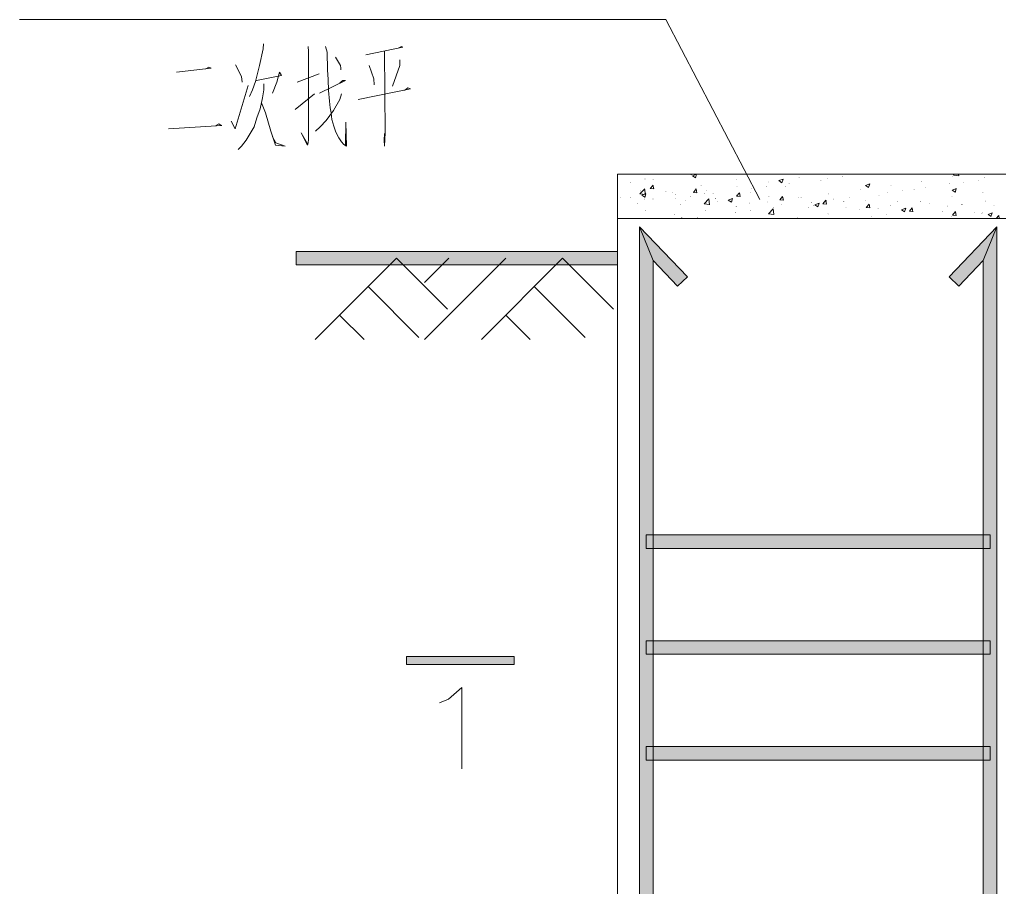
# Model space of a CAD drawing. Header units: millimetres. Extents: x 0 to 586, y 0 to 414.
# Drawn here: x 304.8 to 336.88, y 333.76 to 362.17 of the extents above; entities that cross this region are included whole.
import ezdxf

# ---------------------------------------------------------------- set-up
doc = ezdxf.new("R2010")
doc.units = ezdxf.units.MM

msp = doc.modelspace()

# ---------------------------------------------------------------- hatches: boundary and pattern name
h = msp.add_hatch(color=0)
h.dxf.hatch_style = 2
h.paths.add_polyline_path([(324.372111, 357.022753), (324.359058, 357.035806), (324.372111, 357.048858), (324.385164, 357.035806)])
h = msp.add_hatch(color=0)
h.dxf.hatch_style = 2
h.paths.add_polyline_path([(324.372111, 357.022753), (324.359058, 357.035806), (324.372111, 357.048858), (324.385164, 357.035806)])
h = msp.add_hatch(color=0)
h.dxf.hatch_style = 2
h.paths.add_polyline_path([(324.372111, 357.022753), (324.359058, 357.035806), (324.372111, 357.048858), (324.385164, 357.035806)])
h = msp.add_hatch(color=0)
h.dxf.hatch_style = 2
h.paths.add_polyline_path([(324.650806, 357.093308), (324.637753, 357.106361), (324.650806, 357.119414), (324.663858, 357.106361)])
h = msp.add_hatch(color=0)
h.dxf.hatch_style = 2
h.paths.add_polyline_path([(324.650806, 357.093308), (324.637753, 357.106361), (324.650806, 357.119414), (324.663858, 357.106361)])
h = msp.add_hatch(color=0)
h.dxf.hatch_style = 2
h.paths.add_polyline_path([(325.243472, 357.093308), (325.230419, 357.106361), (325.243472, 357.119414), (325.256525, 357.106361)])
h = msp.add_hatch(color=0)
h.dxf.hatch_style = 2
h.paths.add_polyline_path([(325.243472, 357.093308), (325.230419, 357.106361), (325.243472, 357.119414), (325.256525, 357.106361)])
h = msp.add_hatch(color=0)
h.dxf.hatch_style = 2
h.paths.add_polyline_path([(325.243472, 357.093308), (325.230419, 357.106361), (325.243472, 357.119414), (325.256525, 357.106361)])
h = msp.add_hatch(color=0)
h.dxf.hatch_style = 2
h.paths.add_polyline_path([(325.34225, 357.093308), (325.329197, 357.106361), (325.34225, 357.119414), (325.355303, 357.106361)])
h = msp.add_hatch(color=0)
h.dxf.hatch_style = 2
h.paths.add_polyline_path([(325.34225, 357.093308), (325.329197, 357.106361), (325.34225, 357.119414), (325.355303, 357.106361)])
h = msp.add_hatch(color=0)
h.dxf.hatch_style = 2
h.paths.add_polyline_path([(325.34225, 357.093308), (325.329197, 357.106361), (325.34225, 357.119414), (325.355303, 357.106361)])
h = msp.add_hatch(color=0)
h.dxf.hatch_style = 2
h.paths.add_polyline_path([(325.483361, 357.093308), (325.470308, 357.106361), (325.483361, 357.119414), (325.496414, 357.106361)])
h = msp.add_hatch(color=0)
h.dxf.hatch_style = 2
h.paths.add_polyline_path([(326.224194, 357.093308), (326.211142, 357.106361), (326.224194, 357.119414), (326.237247, 357.106361)])
h = msp.add_hatch(color=0)
h.dxf.hatch_style = 2
h.paths.add_polyline_path([(326.224194, 357.093308), (326.211142, 357.106361), (326.224194, 357.119414), (326.237247, 357.106361)])
h = msp.add_hatch(color=0)
h.dxf.hatch_style = 2
h.paths.add_polyline_path([(326.224194, 357.093308), (326.211142, 357.106361), (326.224194, 357.119414), (326.237247, 357.106361)])
h = msp.add_hatch(color=0)
h.dxf.hatch_style = 2
h.paths.add_polyline_path([(326.298278, 357.082725), (326.285225, 357.095778), (326.298278, 357.108831), (326.311331, 357.095778)])
h = msp.add_hatch(color=0)
h.dxf.hatch_style = 2
h.paths.add_polyline_path([(326.7075, 357.093308), (326.694447, 357.106361), (326.7075, 357.119414), (326.720553, 357.106361)])
h = msp.add_hatch(color=0)
h.dxf.hatch_style = 2
h.paths.add_polyline_path([(326.7075, 357.093308), (326.694447, 357.106361), (326.7075, 357.119414), (326.720553, 357.106361)])
h = msp.add_hatch(color=0)
h.dxf.hatch_style = 2
h.paths.add_polyline_path([(326.7075, 357.093308), (326.694447, 357.106361), (326.7075, 357.119414), (326.720553, 357.106361)])
h = msp.add_hatch(color=0)
h.dxf.hatch_style = 2
h.paths.add_polyline_path([(326.785111, 357.072142), (326.772058, 357.085194), (326.785111, 357.098247), (326.798164, 357.085194)])
h = msp.add_hatch(color=0)
h.dxf.hatch_style = 2
h.paths.add_polyline_path([(327.208444, 357.093308), (327.195392, 357.106361), (327.208444, 357.119414), (327.221497, 357.106361)])
h = msp.add_hatch(color=0)
h.dxf.hatch_style = 2
h.paths.add_polyline_path([(327.208444, 357.093308), (327.195392, 357.106361), (327.208444, 357.119414), (327.221497, 357.106361)])
h = msp.add_hatch(color=0)
h.dxf.hatch_style = 2
h.paths.add_polyline_path([(327.208444, 357.093308), (327.195392, 357.106361), (327.208444, 357.119414), (327.221497, 357.106361)])
h = msp.add_hatch(color=0)
h.dxf.hatch_style = 2
h.paths.add_polyline_path([(327.9775, 357.093308), (327.964447, 357.106361), (327.9775, 357.119414), (327.990553, 357.106361)])
h = msp.add_hatch(color=0)
h.dxf.hatch_style = 2
h.paths.add_polyline_path([(327.9775, 357.093308), (327.964447, 357.106361), (327.9775, 357.119414), (327.990553, 357.106361)])
h = msp.add_hatch(color=0)
h.dxf.hatch_style = 2
h.paths.add_polyline_path([(328.07275, 357.093308), (328.059697, 357.106361), (328.07275, 357.119414), (328.085803, 357.106361)])
h = msp.add_hatch(color=0)
h.dxf.hatch_style = 2
h.paths.add_polyline_path([(328.07275, 357.093308), (328.059697, 357.106361), (328.07275, 357.119414), (328.085803, 357.106361)])
h = msp.add_hatch(color=0)
h.dxf.hatch_style = 2
h.paths.add_polyline_path([(328.07275, 357.093308), (328.059697, 357.106361), (328.07275, 357.119414), (328.085803, 357.106361)])
h = msp.add_hatch(color=0)
h.dxf.hatch_style = 2
h.paths.add_polyline_path([(328.189167, 357.093308), (328.176114, 357.106361), (328.189167, 357.119414), (328.202219, 357.106361)])
h = msp.add_hatch(color=0)
h.dxf.hatch_style = 2
h.paths.add_polyline_path([(328.189167, 357.093308), (328.176114, 357.106361), (328.189167, 357.119414), (328.202219, 357.106361)])
h = msp.add_hatch(color=0)
h.dxf.hatch_style = 2
h.paths.add_polyline_path([(328.189167, 357.093308), (328.176114, 357.106361), (328.189167, 357.119414), (328.202219, 357.106361)])
h = msp.add_hatch(color=0)
h.dxf.hatch_style = 2
h.paths.add_polyline_path([(328.810056, 357.093308), (328.797003, 357.106361), (328.810056, 357.119414), (328.823108, 357.106361)])
h = msp.add_hatch(color=0)
h.dxf.hatch_style = 2
h.paths.add_polyline_path([(329.173417, 357.093308), (329.160364, 357.106361), (329.173417, 357.119414), (329.186469, 357.106361)])
h = msp.add_hatch(color=0)
h.dxf.hatch_style = 2
h.paths.add_polyline_path([(329.173417, 357.093308), (329.160364, 357.106361), (329.173417, 357.119414), (329.186469, 357.106361)])
h = msp.add_hatch(color=0)
h.dxf.hatch_style = 2
h.paths.add_polyline_path([(329.173417, 357.093308), (329.160364, 357.106361), (329.173417, 357.119414), (329.186469, 357.106361)])
h = msp.add_hatch(color=0)
h.dxf.hatch_style = 2
h.paths.add_polyline_path([(329.438, 357.093308), (329.424947, 357.106361), (329.438, 357.119414), (329.451053, 357.106361)])
h = msp.add_hatch(color=0)
h.dxf.hatch_style = 2
h.paths.add_polyline_path([(330.157667, 357.093308), (330.144614, 357.106361), (330.157667, 357.119414), (330.170719, 357.106361)])
h = msp.add_hatch(color=0)
h.dxf.hatch_style = 2
h.paths.add_polyline_path([(330.157667, 357.093308), (330.144614, 357.106361), (330.157667, 357.119414), (330.170719, 357.106361)])
h = msp.add_hatch(color=0)
h.dxf.hatch_style = 2
h.paths.add_polyline_path([(330.157667, 357.093308), (330.144614, 357.106361), (330.157667, 357.119414), (330.170719, 357.106361)])
h = msp.add_hatch(color=0)
h.dxf.hatch_style = 2
h.paths.add_polyline_path([(330.471639, 357.093308), (330.458586, 357.106361), (330.471639, 357.119414), (330.484692, 357.106361)])
h = msp.add_hatch(color=0)
h.dxf.hatch_style = 2
h.paths.add_polyline_path([(330.471639, 357.093308), (330.458586, 357.106361), (330.471639, 357.119414), (330.484692, 357.106361)])
h = msp.add_hatch(color=0)
h.dxf.hatch_style = 2
h.paths.add_polyline_path([(330.80325, 357.093308), (330.790197, 357.106361), (330.80325, 357.119414), (330.816303, 357.106361)])
h = msp.add_hatch(color=0)
h.dxf.hatch_style = 2
h.paths.add_polyline_path([(331.138389, 357.093308), (331.125336, 357.106361), (331.138389, 357.119414), (331.151442, 357.106361)])
h = msp.add_hatch(color=0)
h.dxf.hatch_style = 2
h.paths.add_polyline_path([(331.138389, 357.093308), (331.125336, 357.106361), (331.138389, 357.119414), (331.151442, 357.106361)])
h = msp.add_hatch(color=0)
h.dxf.hatch_style = 2
h.paths.add_polyline_path([(331.138389, 357.093308), (331.125336, 357.106361), (331.138389, 357.119414), (331.151442, 357.106361)])
h = msp.add_hatch(color=0)
h.dxf.hatch_style = 2
h.paths.add_polyline_path([(331.304194, 357.093308), (331.291142, 357.106361), (331.304194, 357.119414), (331.317247, 357.106361)])
h = msp.add_hatch(color=0)
h.dxf.hatch_style = 2
h.paths.add_polyline_path([(331.304194, 357.093308), (331.291142, 357.106361), (331.304194, 357.119414), (331.317247, 357.106361)])
h = msp.add_hatch(color=0)
h.dxf.hatch_style = 2
h.paths.add_polyline_path([(331.731056, 357.015697), (331.718003, 357.02875), (331.731056, 357.041803), (331.744108, 357.02875)])
h = msp.add_hatch(color=0)
h.dxf.hatch_style = 2
h.paths.add_polyline_path([(332.122639, 357.093308), (332.109586, 357.106361), (332.122639, 357.119414), (332.135692, 357.106361)])
h = msp.add_hatch(color=0)
h.dxf.hatch_style = 2
h.paths.add_polyline_path([(332.122639, 357.093308), (332.109586, 357.106361), (332.122639, 357.119414), (332.135692, 357.106361)])
h = msp.add_hatch(color=0)
h.dxf.hatch_style = 2
h.paths.add_polyline_path([(332.122639, 357.093308), (332.109586, 357.106361), (332.122639, 357.119414), (332.135692, 357.106361)])
h = msp.add_hatch(color=0)
h.dxf.hatch_style = 2
h.paths.add_polyline_path([(332.13675, 357.093308), (332.123697, 357.106361), (332.13675, 357.119414), (332.149803, 357.106361)])
h = msp.add_hatch(color=0)
h.dxf.hatch_style = 2
h.paths.add_polyline_path([(332.1685, 357.093308), (332.155447, 357.106361), (332.1685, 357.119414), (332.181553, 357.106361)])
h = msp.add_hatch(color=0)
h.dxf.hatch_style = 2
h.paths.add_polyline_path([(332.182611, 357.082725), (332.169558, 357.095778), (332.182611, 357.108831), (332.195664, 357.095778)])
h = msp.add_hatch(color=0)
h.dxf.hatch_style = 2
h.paths.add_polyline_path([(332.341361, 357.093308), (332.328308, 357.106361), (332.341361, 357.119414), (332.354414, 357.106361)])
h = msp.add_hatch(color=0)
h.dxf.hatch_style = 2
h.paths.add_polyline_path([(332.341361, 357.093308), (332.328308, 357.106361), (332.341361, 357.119414), (332.354414, 357.106361)])
h = msp.add_hatch(color=0)
h.dxf.hatch_style = 2
h.paths.add_polyline_path([(333.103361, 357.093308), (333.090308, 357.106361), (333.103361, 357.119414), (333.116414, 357.106361)])
h = msp.add_hatch(color=0)
h.dxf.hatch_style = 2
h.paths.add_polyline_path([(333.103361, 357.093308), (333.090308, 357.106361), (333.103361, 357.119414), (333.116414, 357.106361)])
h = msp.add_hatch(color=0)
h.dxf.hatch_style = 2
h.paths.add_polyline_path([(333.103361, 357.093308), (333.090308, 357.106361), (333.103361, 357.119414), (333.116414, 357.106361)])
h = msp.add_hatch(color=0)
h.dxf.hatch_style = 2
h.paths.add_polyline_path([(333.53375, 357.093308), (333.520697, 357.106361), (333.53375, 357.119414), (333.546803, 357.106361)])
h = msp.add_hatch(color=0)
h.dxf.hatch_style = 2
h.paths.add_polyline_path([(333.53375, 357.093308), (333.520697, 357.106361), (333.53375, 357.119414), (333.546803, 357.106361)])
h = msp.add_hatch(color=0)
h.dxf.hatch_style = 2
h.paths.add_polyline_path([(333.798333, 357.093308), (333.785281, 357.106361), (333.798333, 357.119414), (333.811386, 357.106361)])
h = msp.add_hatch(color=0)
h.dxf.hatch_style = 2
h.paths.add_polyline_path([(333.798333, 357.093308), (333.785281, 357.106361), (333.798333, 357.119414), (333.811386, 357.106361)])
h = msp.add_hatch(color=0)
h.dxf.hatch_style = 2
h.paths.add_polyline_path([(334.087611, 357.093308), (334.074558, 357.106361), (334.087611, 357.119414), (334.100664, 357.106361)])
h = msp.add_hatch(color=0)
h.dxf.hatch_style = 2
h.paths.add_polyline_path([(334.087611, 357.093308), (334.074558, 357.106361), (334.087611, 357.119414), (334.100664, 357.106361)])
h = msp.add_hatch(color=0)
h.dxf.hatch_style = 2
h.paths.add_polyline_path([(334.087611, 357.093308), (334.074558, 357.106361), (334.087611, 357.119414), (334.100664, 357.106361)])
h = msp.add_hatch(color=0)
h.dxf.hatch_style = 2
h.paths.add_polyline_path([(334.630889, 357.093308), (334.617836, 357.106361), (334.630889, 357.119414), (334.643942, 357.106361)])
h = msp.add_hatch(color=0)
h.dxf.hatch_style = 2
h.paths.add_polyline_path([(334.899, 357.093308), (334.885947, 357.106361), (334.899, 357.119414), (334.912053, 357.106361)])
h = msp.add_hatch(color=0)
h.dxf.hatch_style = 2
h.paths.add_polyline_path([(334.899, 357.093308), (334.885947, 357.106361), (334.899, 357.119414), (334.912053, 357.106361)])
h = msp.add_hatch(color=0)
h.dxf.hatch_style = 2
h.paths.add_polyline_path([(335.071861, 357.093308), (335.058808, 357.106361), (335.071861, 357.119414), (335.084914, 357.106361)])
h = msp.add_hatch(color=0)
h.dxf.hatch_style = 2
h.paths.add_polyline_path([(335.071861, 357.093308), (335.058808, 357.106361), (335.071861, 357.119414), (335.084914, 357.106361)])
h = msp.add_hatch(color=0)
h.dxf.hatch_style = 2
h.paths.add_polyline_path([(335.071861, 357.093308), (335.058808, 357.106361), (335.071861, 357.119414), (335.084914, 357.106361)])
h = msp.add_hatch(color=0)
h.dxf.hatch_style = 2
h.paths.add_polyline_path([(335.347028, 357.008642), (335.333975, 357.021694), (335.347028, 357.034747), (335.360081, 357.021694)])
h = msp.add_hatch(color=0)
h.dxf.hatch_style = 2
h.paths.add_polyline_path([(336.052583, 357.093308), (336.039531, 357.106361), (336.052583, 357.119414), (336.065636, 357.106361)])
h = msp.add_hatch(color=0)
h.dxf.hatch_style = 2
h.paths.add_polyline_path([(336.052583, 357.093308), (336.039531, 357.106361), (336.052583, 357.119414), (336.065636, 357.106361)])
h = msp.add_hatch(color=0)
h.dxf.hatch_style = 2
h.paths.add_polyline_path([(336.052583, 357.093308), (336.039531, 357.106361), (336.052583, 357.119414), (336.065636, 357.106361)])
h = msp.add_hatch(color=0)
h.dxf.hatch_style = 2
h.paths.add_polyline_path([(336.26425, 357.093308), (336.251197, 357.106361), (336.26425, 357.119414), (336.277303, 357.106361)])
h = msp.add_hatch(color=0)
h.dxf.hatch_style = 2
h.paths.add_polyline_path([(336.26425, 357.093308), (336.251197, 357.106361), (336.26425, 357.119414), (336.277303, 357.106361)])
h = msp.add_hatch(color=0)
h.dxf.hatch_style = 2
h.paths.add_polyline_path([(324.372111, 356.878114), (324.359058, 356.891167), (324.372111, 356.904219), (324.385164, 356.891167)])
h = msp.add_hatch(color=0)
h.dxf.hatch_style = 2
h.paths.add_polyline_path([(324.372111, 356.754642), (324.359058, 356.767694), (324.372111, 356.780747), (324.385164, 356.767694)])
h = msp.add_hatch(color=0)
h.dxf.hatch_style = 2
h.paths.add_polyline_path([(324.372111, 356.754642), (324.359058, 356.767694), (324.372111, 356.780747), (324.385164, 356.767694)])
h = msp.add_hatch(color=0)
h.dxf.hatch_style = 2
h.paths.add_polyline_path([(324.372111, 356.754642), (324.359058, 356.767694), (324.372111, 356.780747), (324.385164, 356.767694)])
h = msp.add_hatch(color=0)
h.dxf.hatch_style = 2
h.paths.add_polyline_path([(324.372111, 356.733475), (324.359058, 356.746528), (324.372111, 356.759581), (324.385164, 356.746528)])
h = msp.add_hatch(color=0)
h.dxf.hatch_style = 2
h.paths.add_polyline_path([(324.372111, 356.733475), (324.359058, 356.746528), (324.372111, 356.759581), (324.385164, 356.746528)])
h = msp.add_hatch(color=0)
h.dxf.hatch_style = 2
h.paths.add_polyline_path([(324.372111, 356.733475), (324.359058, 356.746528), (324.372111, 356.759581), (324.385164, 356.746528)])
h = msp.add_hatch(color=0)
h.dxf.hatch_style = 2
h.paths.add_polyline_path([(324.791917, 356.811086), (324.778864, 356.824139), (324.791917, 356.837192), (324.804969, 356.824139)])
h = msp.add_hatch(color=0)
h.dxf.hatch_style = 2
h.paths.add_polyline_path([(325.275222, 356.934558), (325.262169, 356.947611), (325.275222, 356.960664), (325.288275, 356.947611)])
h = msp.add_hatch(color=0)
h.dxf.hatch_style = 2
h.paths.add_polyline_path([(325.539806, 356.909864), (325.526753, 356.922917), (325.539806, 356.935969), (325.552858, 356.922917)])
h = msp.add_hatch(color=0)
h.dxf.hatch_style = 2
h.paths.add_polyline_path([(327.109667, 356.726419), (327.096614, 356.739472), (327.109667, 356.752525), (327.122719, 356.739472)])
h = msp.add_hatch(color=0)
h.dxf.hatch_style = 2
h.paths.add_polyline_path([(328.259722, 356.923975), (328.246669, 356.937028), (328.259722, 356.950081), (328.272775, 356.937028)])
h = msp.add_hatch(color=0)
h.dxf.hatch_style = 2
h.paths.add_polyline_path([(328.284417, 356.691142), (328.271364, 356.704194), (328.284417, 356.717247), (328.297469, 356.704194)])
h = msp.add_hatch(color=0)
h.dxf.hatch_style = 2
h.paths.add_polyline_path([(329.243972, 356.687614), (329.230919, 356.700667), (329.243972, 356.713719), (329.257025, 356.700667)])
h = msp.add_hatch(color=0)
h.dxf.hatch_style = 2
h.paths.add_polyline_path([(329.307472, 356.839308), (329.294419, 356.852361), (329.307472, 356.865414), (329.320525, 356.852361)])
h = msp.add_hatch(color=0)
h.dxf.hatch_style = 2
h.paths.add_polyline_path([(329.8825, 356.687614), (329.869447, 356.700667), (329.8825, 356.713719), (329.895553, 356.700667)])
h = msp.add_hatch(color=0)
h.dxf.hatch_style = 2
h.paths.add_polyline_path([(329.991861, 356.786392), (329.978808, 356.799444), (329.991861, 356.812497), (330.004914, 356.799444)])
h = msp.add_hatch(color=0)
h.dxf.hatch_style = 2
h.paths.add_polyline_path([(330.319944, 356.976892), (330.306892, 356.989944), (330.319944, 357.002997), (330.332997, 356.989944)])
h = msp.add_hatch(color=0)
h.dxf.hatch_style = 2
h.paths.add_polyline_path([(331.032556, 356.885169), (331.019503, 356.898222), (331.032556, 356.911275), (331.045608, 356.898222)])
h = msp.add_hatch(color=0)
h.dxf.hatch_style = 2
h.paths.add_polyline_path([(331.237167, 356.948669), (331.224114, 356.961722), (331.237167, 356.974775), (331.250219, 356.961722)])
h = msp.add_hatch(color=0)
h.dxf.hatch_style = 2
h.paths.add_polyline_path([(333.329139, 356.733475), (333.316086, 356.746528), (333.329139, 356.759581), (333.342192, 356.746528)])
h = msp.add_hatch(color=0)
h.dxf.hatch_style = 2
h.paths.add_polyline_path([(334.323972, 356.860475), (334.310919, 356.873528), (334.323972, 356.886581), (334.337025, 356.873528)])
h = msp.add_hatch(color=0)
h.dxf.hatch_style = 2
h.paths.add_polyline_path([(335.234139, 356.789919), (335.221086, 356.802972), (335.234139, 356.816025), (335.247192, 356.802972)])
h = msp.add_hatch(color=0)
h.dxf.hatch_style = 2
h.paths.add_polyline_path([(335.689222, 356.825197), (335.676169, 356.83825), (335.689222, 356.851303), (335.702275, 356.83825)])
h = msp.add_hatch(color=0)
h.dxf.hatch_style = 2
h.paths.add_polyline_path([(336.183111, 356.892225), (336.170058, 356.905278), (336.183111, 356.918331), (336.196164, 356.905278)])
h = msp.add_hatch(color=0)
h.dxf.hatch_style = 2
h.paths.add_polyline_path([(336.384194, 356.987475), (336.371142, 357.000528), (336.384194, 357.013581), (336.397247, 357.000528)])
h = msp.add_hatch(color=0)
h.dxf.hatch_style = 2
h.paths.add_polyline_path([(324.372111, 356.398336), (324.359058, 356.411389), (324.372111, 356.424442), (324.385164, 356.411389)])
h = msp.add_hatch(color=0)
h.dxf.hatch_style = 2
h.paths.add_polyline_path([(325.123528, 356.546503), (325.110475, 356.559556), (325.123528, 356.572608), (325.136581, 356.559556)])
h = msp.add_hatch(color=0)
h.dxf.hatch_style = 2
h.paths.add_polyline_path([(325.959611, 356.528864), (325.946558, 356.541917), (325.959611, 356.554969), (325.972664, 356.541917)])
h = msp.add_hatch(color=0)
h.dxf.hatch_style = 2
h.paths.add_polyline_path([(326.174806, 356.500642), (326.161753, 356.513694), (326.174806, 356.526747), (326.187858, 356.513694)])
h = msp.add_hatch(color=0)
h.dxf.hatch_style = 2
h.paths.add_polyline_path([(326.273583, 356.426558), (326.260531, 356.439611), (326.273583, 356.452664), (326.286636, 356.439611)])
h = msp.add_hatch(color=0)
h.dxf.hatch_style = 2
h.paths.add_polyline_path([(326.760417, 356.359531), (326.747364, 356.372583), (326.760417, 356.385636), (326.773469, 356.372583)])
h = msp.add_hatch(color=0)
h.dxf.hatch_style = 2
h.paths.add_polyline_path([(327.226083, 356.454781), (327.213031, 356.467833), (327.226083, 356.480886), (327.239136, 356.467833)])
h = msp.add_hatch(color=0)
h.dxf.hatch_style = 2
h.paths.add_polyline_path([(327.286056, 356.564142), (327.273003, 356.577194), (327.286056, 356.590247), (327.299108, 356.577194)])
h = msp.add_hatch(color=0)
h.dxf.hatch_style = 2
h.paths.add_polyline_path([(327.504778, 356.458308), (327.491725, 356.471361), (327.504778, 356.484414), (327.517831, 356.471361)])
h = msp.add_hatch(color=0)
h.dxf.hatch_style = 2
h.paths.add_polyline_path([(328.280889, 356.412447), (328.267836, 356.4255), (328.280889, 356.438553), (328.293942, 356.4255)])
h = msp.add_hatch(color=0)
h.dxf.hatch_style = 2
h.paths.add_polyline_path([(328.732444, 356.493586), (328.719392, 356.506639), (328.732444, 356.519692), (328.745497, 356.506639)])
h = msp.add_hatch(color=0)
h.dxf.hatch_style = 2
h.paths.add_polyline_path([(328.750083, 356.620586), (328.737031, 356.633639), (328.750083, 356.646692), (328.763136, 356.633639)])
h = msp.add_hatch(color=0)
h.dxf.hatch_style = 2
h.paths.add_polyline_path([(329.332167, 356.366586), (329.319114, 356.379639), (329.332167, 356.392692), (329.345219, 356.379639)])
h = msp.add_hatch(color=0)
h.dxf.hatch_style = 2
h.paths.add_polyline_path([(331.290083, 356.447725), (331.277031, 356.460778), (331.290083, 356.473831), (331.303136, 356.460778)])
h = msp.add_hatch(color=0)
h.dxf.hatch_style = 2
h.paths.add_polyline_path([(332.316667, 356.595892), (332.303614, 356.608944), (332.316667, 356.621997), (332.329719, 356.608944)])
h = msp.add_hatch(color=0)
h.dxf.hatch_style = 2
h.paths.add_polyline_path([(332.934028, 356.394808), (332.920975, 356.407861), (332.934028, 356.420914), (332.947081, 356.407861)])
h = msp.add_hatch(color=0)
h.dxf.hatch_style = 2
h.paths.add_polyline_path([(333.202139, 356.500642), (333.189086, 356.513694), (333.202139, 356.526747), (333.215192, 356.513694)])
h = msp.add_hatch(color=0)
h.dxf.hatch_style = 2
h.paths.add_polyline_path([(333.696028, 356.564142), (333.682975, 356.577194), (333.696028, 356.590247), (333.709081, 356.577194)])
h = msp.add_hatch(color=0)
h.dxf.hatch_style = 2
h.paths.add_polyline_path([(334.084083, 356.592364), (334.071031, 356.605417), (334.084083, 356.618469), (334.097136, 356.605417)])
h = msp.add_hatch(color=0)
h.dxf.hatch_style = 2
h.paths.add_polyline_path([(334.443917, 356.662919), (334.430864, 356.675972), (334.443917, 356.689025), (334.456969, 356.675972)])
h = msp.add_hatch(color=0)
h.dxf.hatch_style = 2
h.paths.add_polyline_path([(335.325861, 356.352475), (335.312808, 356.365528), (335.325861, 356.378581), (335.338914, 356.365528)])
h = msp.add_hatch(color=0)
h.dxf.hatch_style = 2
h.paths.add_polyline_path([(336.338333, 356.490058), (336.325281, 356.503111), (336.338333, 356.516164), (336.351386, 356.503111)])
h = msp.add_hatch(color=0)
h.dxf.hatch_style = 2
h.paths.add_polyline_path([(324.372111, 356.239586), (324.359058, 356.252639), (324.372111, 356.265692), (324.385164, 356.252639)])
h = msp.add_hatch(color=0)
h.dxf.hatch_style = 2
h.paths.add_polyline_path([(324.372111, 356.045558), (324.359058, 356.058611), (324.372111, 356.071664), (324.385164, 356.058611)])
h = msp.add_hatch(color=0)
h.dxf.hatch_style = 2
h.paths.add_polyline_path([(324.485, 356.324253), (324.471947, 356.337306), (324.485, 356.350358), (324.498053, 356.337306)])
h = msp.add_hatch(color=0)
h.dxf.hatch_style = 2
h.paths.add_polyline_path([(324.809556, 356.331308), (324.796503, 356.344361), (324.809556, 356.357414), (324.822608, 356.344361)])
h = msp.add_hatch(color=0)
h.dxf.hatch_style = 2
h.paths.add_polyline_path([(325.021222, 356.130225), (325.008169, 356.143278), (325.021222, 356.156331), (325.034275, 356.143278)])
h = msp.add_hatch(color=0)
h.dxf.hatch_style = 2
h.paths.add_polyline_path([(325.250528, 356.278392), (325.237475, 356.291444), (325.250528, 356.304497), (325.263581, 356.291444)])
h = msp.add_hatch(color=0)
h.dxf.hatch_style = 2
h.paths.add_polyline_path([(325.536278, 356.281919), (325.523225, 356.294972), (325.536278, 356.308025), (325.549331, 356.294972)])
h = msp.add_hatch(color=0)
h.dxf.hatch_style = 2
h.paths.add_polyline_path([(326.266528, 356.296031), (326.253475, 356.309083), (326.266528, 356.322136), (326.279581, 356.309083)])
h = msp.add_hatch(color=0)
h.dxf.hatch_style = 2
h.paths.add_polyline_path([(326.432333, 356.098475), (326.419281, 356.111528), (326.432333, 356.124581), (326.445386, 356.111528)])
h = msp.add_hatch(color=0)
h.dxf.hatch_style = 2
h.paths.add_polyline_path([(326.591083, 356.236058), (326.578031, 356.249111), (326.591083, 356.262164), (326.604136, 356.249111)])
h = msp.add_hatch(color=0)
h.dxf.hatch_style = 2
h.paths.add_polyline_path([(327.582389, 356.296031), (327.569336, 356.309083), (327.582389, 356.322136), (327.595442, 356.309083)])
h = msp.add_hatch(color=0)
h.dxf.hatch_style = 2
h.paths.add_polyline_path([(327.642361, 356.190197), (327.629308, 356.20325), (327.642361, 356.216303), (327.655414, 356.20325)])
h = msp.add_hatch(color=0)
h.dxf.hatch_style = 2
h.paths.add_polyline_path([(328.259722, 356.034975), (328.246669, 356.048028), (328.259722, 356.061081), (328.272775, 356.048028)])
h = msp.add_hatch(color=0)
h.dxf.hatch_style = 2
h.paths.add_polyline_path([(328.697167, 356.147864), (328.684114, 356.160917), (328.697167, 356.173969), (328.710219, 356.160917)])
h = msp.add_hatch(color=0)
h.dxf.hatch_style = 2
h.paths.add_polyline_path([(329.282778, 356.183142), (329.269725, 356.196194), (329.282778, 356.209247), (329.295831, 356.196194)])
h = msp.add_hatch(color=0)
h.dxf.hatch_style = 2
h.paths.add_polyline_path([(329.748444, 356.102003), (329.735392, 356.115056), (329.748444, 356.128108), (329.761497, 356.115056)])
h = msp.add_hatch(color=0)
h.dxf.hatch_style = 2
h.paths.add_polyline_path([(330.29525, 356.320725), (330.282197, 356.333778), (330.29525, 356.346831), (330.308303, 356.333778)])
h = msp.add_hatch(color=0)
h.dxf.hatch_style = 2
h.paths.add_polyline_path([(330.383444, 356.324253), (330.370392, 356.337306), (330.383444, 356.350358), (330.396497, 356.337306)])
h = msp.add_hatch(color=0)
h.dxf.hatch_style = 2
h.paths.add_polyline_path([(330.718583, 356.172558), (330.705531, 356.185611), (330.718583, 356.198664), (330.731636, 356.185611)])
h = msp.add_hatch(color=0)
h.dxf.hatch_style = 2
h.paths.add_polyline_path([(330.799722, 356.059669), (330.786669, 356.072722), (330.799722, 356.085775), (330.812775, 356.072722)])
h = msp.add_hatch(color=0)
h.dxf.hatch_style = 2
h.paths.add_polyline_path([(331.212472, 356.236058), (331.199419, 356.249111), (331.212472, 356.262164), (331.225525, 356.249111)])
h = msp.add_hatch(color=0)
h.dxf.hatch_style = 2
h.paths.add_polyline_path([(331.43825, 356.278392), (331.425197, 356.291444), (331.43825, 356.304497), (331.451303, 356.291444)])
h = msp.add_hatch(color=0)
h.dxf.hatch_style = 2
h.paths.add_polyline_path([(331.783972, 356.197253), (331.770919, 356.210306), (331.783972, 356.223358), (331.797025, 356.210306)])
h = msp.add_hatch(color=0)
h.dxf.hatch_style = 2
h.paths.add_polyline_path([(331.956833, 356.334836), (331.943781, 356.347889), (331.956833, 356.360942), (331.969886, 356.347889)])
h = msp.add_hatch(color=0)
h.dxf.hatch_style = 2
h.paths.add_polyline_path([(332.489528, 356.232531), (332.476475, 356.245583), (332.489528, 356.258636), (332.502581, 356.245583)])
h = msp.add_hatch(color=0)
h.dxf.hatch_style = 2
h.paths.add_polyline_path([(333.304444, 356.077308), (333.291392, 356.090361), (333.304444, 356.103414), (333.317497, 356.090361)])
h = msp.add_hatch(color=0)
h.dxf.hatch_style = 2
h.paths.add_polyline_path([(333.544333, 356.190197), (333.531281, 356.20325), (333.544333, 356.216303), (333.557386, 356.20325)])
h = msp.add_hatch(color=0)
h.dxf.hatch_style = 2
h.paths.add_polyline_path([(334.299278, 356.204308), (334.286225, 356.217361), (334.299278, 356.230414), (334.312331, 356.217361)])
h = msp.add_hatch(color=0)
h.dxf.hatch_style = 2
h.paths.add_polyline_path([(334.595611, 356.144336), (334.582558, 356.157389), (334.595611, 356.170442), (334.608664, 356.157389)])
h = msp.add_hatch(color=0)
h.dxf.hatch_style = 2
h.paths.add_polyline_path([(335.170639, 356.049086), (335.157586, 356.062139), (335.170639, 356.075192), (335.183692, 356.062139)])
h = msp.add_hatch(color=0)
h.dxf.hatch_style = 2
h.paths.add_polyline_path([(335.646889, 356.102003), (335.633836, 356.115056), (335.646889, 356.128108), (335.659942, 356.115056)])
h = msp.add_hatch(color=0)
h.dxf.hatch_style = 2
h.paths.add_polyline_path([(335.664528, 356.112586), (335.651475, 356.125639), (335.664528, 356.138692), (335.677581, 356.125639)])
h = msp.add_hatch(color=0)
h.dxf.hatch_style = 2
h.paths.add_polyline_path([(336.412417, 356.211364), (336.399364, 356.224417), (336.412417, 356.237469), (336.425469, 356.224417)])
h = msp.add_hatch(color=0)
h.dxf.hatch_style = 2
h.paths.add_polyline_path([(336.701694, 356.056142), (336.688642, 356.069194), (336.701694, 356.082247), (336.714747, 356.069194)])
h = msp.add_hatch(color=0)
h.dxf.hatch_style = 2
h.paths.add_polyline_path([(324.372111, 355.770392), (324.359058, 355.783444), (324.372111, 355.796497), (324.385164, 355.783444)])
h = msp.add_hatch(color=0)
h.dxf.hatch_style = 2
h.paths.add_polyline_path([(324.372111, 355.770392), (324.359058, 355.783444), (324.372111, 355.796497), (324.385164, 355.783444)])
h = msp.add_hatch(color=0)
h.dxf.hatch_style = 2
h.paths.add_polyline_path([(325.282278, 355.900919), (325.269225, 355.913972), (325.282278, 355.927025), (325.295331, 355.913972)])
h = msp.add_hatch(color=0)
h.dxf.hatch_style = 2
h.paths.add_polyline_path([(326.248889, 355.770392), (326.235836, 355.783444), (326.248889, 355.796497), (326.261942, 355.783444)])
h = msp.add_hatch(color=0)
h.dxf.hatch_style = 2
h.paths.add_polyline_path([(327.261361, 355.907975), (327.248308, 355.921028), (327.261361, 355.934081), (327.274414, 355.921028)])
h = msp.add_hatch(color=0)
h.dxf.hatch_style = 2
h.paths.add_polyline_path([(328.2315, 355.844475), (328.218447, 355.857528), (328.2315, 355.870581), (328.244553, 355.857528)])
h = msp.add_hatch(color=0)
h.dxf.hatch_style = 2
h.paths.add_polyline_path([(328.725389, 355.907975), (328.712336, 355.921028), (328.725389, 355.934081), (328.738442, 355.921028)])
h = msp.add_hatch(color=0)
h.dxf.hatch_style = 2
h.paths.add_polyline_path([(329.473278, 356.006753), (329.460225, 356.019806), (329.473278, 356.032858), (329.486331, 356.019806)])
h = msp.add_hatch(color=0)
h.dxf.hatch_style = 2
h.paths.add_polyline_path([(329.483861, 355.802142), (329.470808, 355.815194), (329.483861, 355.828247), (329.496914, 355.815194)])
h = msp.add_hatch(color=0)
h.dxf.hatch_style = 2
h.paths.add_polyline_path([(330.633917, 355.999697), (330.620864, 356.01275), (330.633917, 356.025803), (330.646969, 356.01275)])
h = msp.add_hatch(color=0)
h.dxf.hatch_style = 2
h.paths.add_polyline_path([(331.268917, 355.791558), (331.255864, 355.804611), (331.268917, 355.817664), (331.281969, 355.804611)])
h = msp.add_hatch(color=0)
h.dxf.hatch_style = 2
h.paths.add_polyline_path([(331.854528, 356.013808), (331.841475, 356.026861), (331.854528, 356.039914), (331.867581, 356.026861)])
h = msp.add_hatch(color=0)
h.dxf.hatch_style = 2
h.paths.add_polyline_path([(332.291972, 355.939725), (332.278919, 355.952778), (332.291972, 355.965831), (332.305025, 355.952778)])
h = msp.add_hatch(color=0)
h.dxf.hatch_style = 2
h.paths.add_polyline_path([(332.683556, 355.721003), (332.670503, 355.734056), (332.683556, 355.747108), (332.696608, 355.734056)])
h = msp.add_hatch(color=0)
h.dxf.hatch_style = 2
h.paths.add_polyline_path([(332.905806, 355.967947), (332.892753, 355.981), (332.905806, 355.994053), (332.918858, 355.981)])
h = msp.add_hatch(color=0)
h.dxf.hatch_style = 2
h.paths.add_polyline_path([(333.177444, 355.784503), (333.164392, 355.797556), (333.177444, 355.810608), (333.190497, 355.797556)])
h = msp.add_hatch(color=0)
h.dxf.hatch_style = 2
h.paths.add_polyline_path([(333.925333, 355.883281), (333.912281, 355.896333), (333.925333, 355.909386), (333.938386, 355.896333)])
h = msp.add_hatch(color=0)
h.dxf.hatch_style = 2
h.paths.add_polyline_path([(333.957083, 355.925614), (333.944031, 355.938667), (333.957083, 355.951719), (333.970136, 355.938667)])
h = msp.add_hatch(color=0)
h.dxf.hatch_style = 2
h.paths.add_polyline_path([(335.011889, 355.879753), (334.998836, 355.892806), (335.011889, 355.905858), (335.024942, 355.892806)])
h = msp.add_hatch(color=0)
h.dxf.hatch_style = 2
h.paths.add_polyline_path([(336.063167, 355.833892), (336.050114, 355.846944), (336.063167, 355.859997), (336.076219, 355.846944)])
h = msp.add_hatch(color=0)
h.dxf.hatch_style = 2
h.paths.add_polyline_path([(336.303056, 355.809197), (336.290003, 355.82225), (336.303056, 355.835303), (336.316108, 355.82225)])
h = msp.add_hatch(color=0)
h.dxf.hatch_style = 2
h.paths.add_polyline_path([(336.313639, 355.833892), (336.300586, 355.846944), (336.313639, 355.859997), (336.326692, 355.846944)])
h = msp.add_hatch(color=0)
h.dxf.hatch_style = 2
h.paths.add_polyline_path([(324.425028, 355.643392), (324.411975, 355.656444), (324.425028, 355.669497), (324.438081, 355.656444)])
h = msp.add_hatch(color=0)
h.dxf.hatch_style = 2
h.paths.add_polyline_path([(324.573194, 355.643392), (324.560142, 355.656444), (324.573194, 355.669497), (324.586247, 355.656444)])
h = msp.add_hatch(color=0)
h.dxf.hatch_style = 2
h.paths.add_polyline_path([(325.254056, 355.643392), (325.241003, 355.656444), (325.254056, 355.669497), (325.267108, 355.656444)])
h = msp.add_hatch(color=0)
h.dxf.hatch_style = 2
h.paths.add_polyline_path([(325.254056, 355.643392), (325.241003, 355.656444), (325.254056, 355.669497), (325.267108, 355.656444)])
h = msp.add_hatch(color=0)
h.dxf.hatch_style = 2
h.paths.add_polyline_path([(325.553917, 355.643392), (325.540864, 355.656444), (325.553917, 355.669497), (325.566969, 355.656444)])
h = msp.add_hatch(color=0)
h.dxf.hatch_style = 2
h.paths.add_polyline_path([(325.560972, 355.643392), (325.547919, 355.656444), (325.560972, 355.669497), (325.574025, 355.656444)])
h = msp.add_hatch(color=0)
h.dxf.hatch_style = 2
h.paths.add_polyline_path([(326.086611, 355.643392), (326.073558, 355.656444), (326.086611, 355.669497), (326.099664, 355.656444)])
h = msp.add_hatch(color=0)
h.dxf.hatch_style = 2
h.paths.add_polyline_path([(326.086611, 355.643392), (326.073558, 355.656444), (326.086611, 355.669497), (326.099664, 355.656444)])
h = msp.add_hatch(color=0)
h.dxf.hatch_style = 2
h.paths.add_polyline_path([(326.538167, 355.643392), (326.525114, 355.656444), (326.538167, 355.669497), (326.551219, 355.656444)])
h = msp.add_hatch(color=0)
h.dxf.hatch_style = 2
h.paths.add_polyline_path([(326.703972, 355.643392), (326.690919, 355.656444), (326.703972, 355.669497), (326.717025, 355.656444)])
h = msp.add_hatch(color=0)
h.dxf.hatch_style = 2
h.paths.add_polyline_path([(326.919167, 355.643392), (326.906114, 355.656444), (326.919167, 355.669497), (326.932219, 355.656444)])
h = msp.add_hatch(color=0)
h.dxf.hatch_style = 2
h.paths.add_polyline_path([(326.919167, 355.643392), (326.906114, 355.656444), (326.919167, 355.669497), (326.932219, 355.656444)])
h = msp.add_hatch(color=0)
h.dxf.hatch_style = 2
h.paths.add_polyline_path([(326.919167, 355.643392), (326.906114, 355.656444), (326.919167, 355.669497), (326.932219, 355.656444)])
h = msp.add_hatch(color=0)
h.dxf.hatch_style = 2
h.paths.add_polyline_path([(326.926222, 355.643392), (326.913169, 355.656444), (326.926222, 355.669497), (326.939275, 355.656444)])
h = msp.add_hatch(color=0)
h.dxf.hatch_style = 2
h.paths.add_polyline_path([(326.986194, 355.682197), (326.973142, 355.69525), (326.986194, 355.708303), (326.999247, 355.69525)])
h = msp.add_hatch(color=0)
h.dxf.hatch_style = 2
h.paths.add_polyline_path([(327.518889, 355.643392), (327.505836, 355.656444), (327.518889, 355.669497), (327.531942, 355.656444)])
h = msp.add_hatch(color=0)
h.dxf.hatch_style = 2
h.paths.add_polyline_path([(327.748194, 355.643392), (327.735142, 355.656444), (327.748194, 355.669497), (327.761247, 355.656444)])
h = msp.add_hatch(color=0)
h.dxf.hatch_style = 2
h.paths.add_polyline_path([(328.291472, 355.643392), (328.278419, 355.656444), (328.291472, 355.669497), (328.304525, 355.656444)])
h = msp.add_hatch(color=0)
h.dxf.hatch_style = 2
h.paths.add_polyline_path([(328.503139, 355.643392), (328.490086, 355.656444), (328.503139, 355.669497), (328.516192, 355.656444)])
h = msp.add_hatch(color=0)
h.dxf.hatch_style = 2
h.paths.add_polyline_path([(328.58075, 355.643392), (328.567697, 355.656444), (328.58075, 355.669497), (328.593803, 355.656444)])
h = msp.add_hatch(color=0)
h.dxf.hatch_style = 2
h.paths.add_polyline_path([(328.58075, 355.643392), (328.567697, 355.656444), (328.58075, 355.669497), (328.593803, 355.656444)])
h = msp.add_hatch(color=0)
h.dxf.hatch_style = 2
h.paths.add_polyline_path([(329.413306, 355.643392), (329.400253, 355.656444), (329.413306, 355.669497), (329.426358, 355.656444)])
h = msp.add_hatch(color=0)
h.dxf.hatch_style = 2
h.paths.add_polyline_path([(329.413306, 355.643392), (329.400253, 355.656444), (329.413306, 355.669497), (329.426358, 355.656444)])
h = msp.add_hatch(color=0)
h.dxf.hatch_style = 2
h.paths.add_polyline_path([(329.413306, 355.643392), (329.400253, 355.656444), (329.413306, 355.669497), (329.426358, 355.656444)])
h = msp.add_hatch(color=0)
h.dxf.hatch_style = 2
h.paths.add_polyline_path([(329.487389, 355.643392), (329.474336, 355.656444), (329.487389, 355.669497), (329.500442, 355.656444)])
h = msp.add_hatch(color=0)
h.dxf.hatch_style = 2
h.paths.add_polyline_path([(330.242333, 355.643392), (330.229281, 355.656444), (330.242333, 355.669497), (330.255386, 355.656444)])
h = msp.add_hatch(color=0)
h.dxf.hatch_style = 2
h.paths.add_polyline_path([(330.242333, 355.643392), (330.229281, 355.656444), (330.242333, 355.669497), (330.255386, 355.656444)])
h = msp.add_hatch(color=0)
h.dxf.hatch_style = 2
h.paths.add_polyline_path([(330.242333, 355.643392), (330.229281, 355.656444), (330.242333, 355.669497), (330.255386, 355.656444)])
h = msp.add_hatch(color=0)
h.dxf.hatch_style = 2
h.paths.add_polyline_path([(330.270556, 355.664558), (330.257503, 355.677611), (330.270556, 355.690664), (330.283608, 355.677611)])
h = msp.add_hatch(color=0)
h.dxf.hatch_style = 2
h.paths.add_polyline_path([(330.468111, 355.643392), (330.455058, 355.656444), (330.468111, 355.669497), (330.481164, 355.656444)])
h = msp.add_hatch(color=0)
h.dxf.hatch_style = 2
h.paths.add_polyline_path([(331.074889, 355.643392), (331.061836, 355.656444), (331.074889, 355.669497), (331.087942, 355.656444)])
h = msp.add_hatch(color=0)
h.dxf.hatch_style = 2
h.paths.add_polyline_path([(331.452361, 355.643392), (331.439308, 355.656444), (331.452361, 355.669497), (331.465414, 355.656444)])
h = msp.add_hatch(color=0)
h.dxf.hatch_style = 2
h.paths.add_polyline_path([(331.907444, 355.643392), (331.894392, 355.656444), (331.907444, 355.669497), (331.920497, 355.656444)])
h = msp.add_hatch(color=0)
h.dxf.hatch_style = 2
h.paths.add_polyline_path([(331.907444, 355.643392), (331.894392, 355.656444), (331.907444, 355.669497), (331.920497, 355.656444)])
h = msp.add_hatch(color=0)
h.dxf.hatch_style = 2
h.paths.add_polyline_path([(332.094417, 355.643392), (332.081364, 355.656444), (332.094417, 355.669497), (332.107469, 355.656444)])
h = msp.add_hatch(color=0)
h.dxf.hatch_style = 2
h.paths.add_polyline_path([(332.094417, 355.643392), (332.081364, 355.656444), (332.094417, 355.669497), (332.107469, 355.656444)])
h = msp.add_hatch(color=0)
h.dxf.hatch_style = 2
h.paths.add_polyline_path([(332.433083, 355.643392), (332.420031, 355.656444), (332.433083, 355.669497), (332.446136, 355.656444)])
h = msp.add_hatch(color=0)
h.dxf.hatch_style = 2
h.paths.add_polyline_path([(332.74, 355.643392), (332.726947, 355.656444), (332.74, 355.669497), (332.753053, 355.656444)])
h = msp.add_hatch(color=0)
h.dxf.hatch_style = 2
h.paths.add_polyline_path([(332.74, 355.643392), (332.726947, 355.656444), (332.74, 355.669497), (332.753053, 355.656444)])
h = msp.add_hatch(color=0)
h.dxf.hatch_style = 2
h.paths.add_polyline_path([(332.74, 355.643392), (332.726947, 355.656444), (332.74, 355.669497), (332.753053, 355.656444)])
h = msp.add_hatch(color=0)
h.dxf.hatch_style = 2
h.paths.add_polyline_path([(333.417333, 355.643392), (333.404281, 355.656444), (333.417333, 355.669497), (333.430386, 355.656444)])
h = msp.add_hatch(color=0)
h.dxf.hatch_style = 2
h.paths.add_polyline_path([(333.569028, 355.643392), (333.555975, 355.656444), (333.569028, 355.669497), (333.582081, 355.656444)])
h = msp.add_hatch(color=0)
h.dxf.hatch_style = 2
h.paths.add_polyline_path([(334.401583, 355.643392), (334.388531, 355.656444), (334.401583, 355.669497), (334.414636, 355.656444)])
h = msp.add_hatch(color=0)
h.dxf.hatch_style = 2
h.paths.add_polyline_path([(334.401583, 355.643392), (334.388531, 355.656444), (334.401583, 355.669497), (334.414636, 355.656444)])
h = msp.add_hatch(color=0)
h.dxf.hatch_style = 2
h.paths.add_polyline_path([(334.401583, 355.643392), (334.388531, 355.656444), (334.401583, 355.669497), (334.414636, 355.656444)])
h = msp.add_hatch(color=0)
h.dxf.hatch_style = 2
h.paths.add_polyline_path([(335.234139, 355.643392), (335.221086, 355.656444), (335.234139, 355.669497), (335.247192, 355.656444)])
h = msp.add_hatch(color=0)
h.dxf.hatch_style = 2
h.paths.add_polyline_path([(335.234139, 355.643392), (335.221086, 355.656444), (335.234139, 355.669497), (335.247192, 355.656444)])
h = msp.add_hatch(color=0)
h.dxf.hatch_style = 2
h.paths.add_polyline_path([(335.301167, 355.696308), (335.288114, 355.709361), (335.301167, 355.722414), (335.314219, 355.709361)])
h = msp.add_hatch(color=0)
h.dxf.hatch_style = 2
h.paths.add_polyline_path([(335.382306, 355.643392), (335.369253, 355.656444), (335.382306, 355.669497), (335.395358, 355.656444)])
h = msp.add_hatch(color=0)
h.dxf.hatch_style = 2
h.paths.add_polyline_path([(336.063167, 355.643392), (336.050114, 355.656444), (336.063167, 355.669497), (336.076219, 355.656444)])
h = msp.add_hatch(color=0)
h.dxf.hatch_style = 2
h.paths.add_polyline_path([(336.063167, 355.643392), (336.050114, 355.656444), (336.063167, 355.669497), (336.076219, 355.656444)])
h = msp.add_hatch(color=0)
h.dxf.hatch_style = 2
h.paths.add_polyline_path([(336.063167, 355.643392), (336.050114, 355.656444), (336.063167, 355.669497), (336.076219, 355.656444)])
h = msp.add_hatch(color=0)
h.dxf.hatch_style = 2
h.paths.add_polyline_path([(336.366556, 355.643392), (336.353503, 355.656444), (336.366556, 355.669497), (336.379608, 355.656444)])
h = msp.add_hatch(color=0)
h.dxf.hatch_style = 2
h.paths.add_polyline_path([(336.482972, 355.643392), (336.469919, 355.656444), (336.482972, 355.669497), (336.496025, 355.656444)])
h = msp.add_hatch(color=0)
h.dxf.hatch_style = 2
h.paths.add_polyline_path([(336.482972, 355.643392), (336.469919, 355.656444), (336.482972, 355.669497), (336.496025, 355.656444)])
h = msp.add_hatch(color=0)
h.dxf.hatch_style = 2
h.paths.add_polyline_path([(325.539806, 316.910861), (325.095306, 317.351833), (325.095306, 355.388333), (325.539806, 354.284139)])
h = msp.add_hatch(color=0)
h.dxf.hatch_style = 2
h.paths.add_polyline_path([(325.539806, 354.284139), (325.095306, 355.388333), (326.661639, 353.751444), (326.340611, 353.444528)])
h = msp.add_hatch(color=0)
h.dxf.hatch_style = 2
h.paths.add_polyline_path([(336.793417, 355.388333), (336.348917, 354.284139), (335.548111, 353.444528), (335.227083, 353.751444)])
h = msp.add_hatch(color=0)
h.dxf.hatch_style = 2
h.paths.add_polyline_path([(336.793417, 317.351833), (336.348917, 316.910861), (336.348917, 354.284139), (336.793417, 355.388333)])
h = msp.add_hatch(color=0)
h.dxf.hatch_style = 2
h.paths.add_polyline_path([(313.852278, 354.135972), (313.852278, 354.580472), (324.372111, 354.580472), (324.372111, 354.135972)])
h = msp.add_hatch(color=0)
h.dxf.hatch_style = 2
h.paths.add_polyline_path([(325.317556, 344.854389), (325.317556, 345.298889), (336.571167, 345.298889), (336.571167, 344.854389)])
h = msp.add_hatch(color=0)
h.dxf.hatch_style = 2
h.paths.add_polyline_path([(325.317556, 341.393639), (325.317556, 341.838139), (336.571167, 341.838139), (336.571167, 341.393639)])
h = msp.add_hatch(color=0)
h.dxf.hatch_style = 2
h.paths.add_polyline_path([(317.471778, 341.054972), (317.471778, 341.319556), (320.996028, 341.319556), (320.996028, 341.054972)])
h = msp.add_hatch(color=0)
h.dxf.hatch_style = 2
h.paths.add_polyline_path([(325.317556, 337.932889), (325.317556, 338.377389), (336.571167, 338.377389), (336.571167, 337.932889)])

# ---------------------------------------------------------------- linework, layer by layer
at = {"color": 0, "lineweight": 0}
for points in [[(325.959611, 362.165194), (304.8, 362.165194)], [(325.959611, 362.165194), (329.028778, 356.273806)], [(312.783361, 361.367917), (312.76925, 361.205639), (312.652833, 360.658833), (312.522306, 360.143778), (312.427056, 359.872139), (312.328278, 359.653417)], [(314.247389, 361.286778), (314.2615, 361.120972), (314.2615, 358.242306), (314.247389, 358.132944), (314.22975, 358.051806), (314.018083, 358.461028), (314.22975, 358.104722)], [(314.815361, 361.286778), (314.86475, 361.096278), (314.882389, 360.524778), (314.8965, 360.200222), (314.914139, 359.843917), (314.945889, 359.491139), (314.963528, 359.275944), (314.995278, 359.110139), (315.027028, 358.894944), (315.090528, 358.676222), (315.157556, 358.485722), (315.256333, 358.295222), (315.337472, 358.161167), (315.418611, 358.080028), (315.49975, 358.023583), (315.482111, 358.813806), (315.464472, 358.051806)], [(316.131222, 361.015139), (317.351833, 361.258556), (317.302444, 361.286778), (317.189556, 361.230333)], [(315.139917, 360.930472), (315.302194, 360.658833), (315.319833, 360.577694), (315.319833, 360.524778)], [(316.748583, 361.120972), (316.766222, 358.461028), (316.748583, 358.023583), (316.734472, 358.214083), (316.748583, 358.432806)], [(309.939972, 360.443639), (311.075917, 360.577694), (310.994778, 360.605917), (310.899528, 360.553)], [(312.084861, 360.115556), (312.067222, 360.306056), (311.873194, 360.687056)], [(316.247639, 360.658833), (316.392278, 360.224917), (316.409917, 360.034417)], [(317.253056, 360.849333), (317.253056, 360.658833), (317.009639, 359.9815)], [(312.539944, 360.172), (312.557583, 360.172), (313.368972, 360.334278), (313.305472, 360.443639), (313.224333, 360.115556), (313.076167, 359.762778)], [(314.603694, 360.387194), (313.887556, 360.115556)], [(311.728556, 358.8385), (311.855556, 358.595083), (312.278889, 360.009722)], [(312.801, 360.062639), (312.801, 359.872139), (312.751611, 359.6005), (312.670472, 359.247722), (312.571694, 358.947861), (312.476444, 358.651528), (312.345917, 358.432806), (312.215389, 358.214083), (312.067222, 358.023583), (311.954333, 357.91775)], [(314.621333, 359.762778), (315.464472, 360.172), (315.383333, 360.172), (315.288083, 360.090861)], [(315.887806, 359.547583), (317.59525, 359.900361), (317.514111, 359.928583), (317.401222, 359.843917)], [(313.824056, 359.2195), (314.459056, 359.738083)], [(315.337472, 359.738083), (315.288083, 359.547583), (315.076417, 359.194806), (314.833, 358.866722), (314.635444, 358.651528), (314.490806, 358.513944)], [(312.719861, 359.438222), (312.850389, 359.110139), (313.026778, 358.513944), (313.174944, 358.051806), (313.4995, 358.023583), (313.189056, 358.132944), (313.076167, 358.323444)], [(309.678917, 358.595083), (311.418111, 358.704444)], [(311.224083, 358.704444), (311.319333, 358.757361), (311.400472, 358.704444)], [(324.372111, 330.143556), (324.372111, 357.106361)], [(324.372111, 357.106361), (337.516611, 357.106361)], [(326.827444, 357.053444), (326.965028, 357.106361)], [(326.827444, 357.053444), (326.922694, 356.986417)], [(326.922694, 356.986417), (326.9615, 357.102833)], [(335.371722, 357.078139), (335.396417, 357.106361)], [(335.371722, 357.078139), (335.544583, 357.053444)], [(335.544583, 357.049917), (335.537528, 357.106361)], [(325.444556, 356.633639), (325.539806, 356.746528)], [(325.560972, 356.623056), (325.536278, 356.746528)], [(329.66025, 356.894694), (329.797833, 356.947611)], [(329.66025, 356.894694), (329.759028, 356.827667)], [(329.7555, 356.827667), (329.797833, 356.947611)], [(332.493056, 356.735944), (332.630639, 356.788861)], [(332.493056, 356.735944), (332.591833, 356.672444)], [(332.591833, 356.668917), (332.630639, 356.788861)], [(325.109417, 356.464306), (325.264639, 356.623056)], [(325.109417, 356.464306), (325.285806, 356.436083)], [(325.169389, 356.418444), (325.306972, 356.471361)], [(325.169389, 356.418444), (325.268167, 356.351417)], [(325.285806, 356.436083), (325.261111, 356.623056)], [(325.264639, 356.347889), (325.306972, 356.467833)], [(325.444556, 356.633639), (325.560972, 356.623056)], [(326.859194, 356.510167), (326.954444, 356.623056)], [(326.859194, 356.510167), (326.975611, 356.499583)], [(326.975611, 356.499583), (326.950917, 356.623056)], [(328.273833, 356.386694), (328.369083, 356.499583)], [(328.273833, 356.386694), (328.39025, 356.376111)], [(328.39025, 356.376111), (328.365556, 356.499583)], [(329.684944, 356.263222), (329.780194, 356.376111)], [(329.804889, 356.252639), (329.780194, 356.376111)], [(335.325861, 356.580722), (335.466972, 356.633639)], [(335.325861, 356.580722), (335.424639, 356.513694)], [(335.424639, 356.510167), (335.463444, 356.630111)], [(327.2155, 356.136222), (327.367194, 356.2985)], [(327.2155, 356.136222), (327.388361, 356.111528)], [(327.388361, 356.108), (327.367194, 356.294972)], [(328.002194, 356.259694), (328.139778, 356.312611)], [(328.002194, 356.259694), (328.100972, 356.192667)], [(328.100972, 356.192667), (328.139778, 356.309083)], [(329.684944, 356.263222), (329.804889, 356.252639)], [(330.835, 356.100944), (330.976111, 356.153861)], [(330.835, 356.100944), (330.933778, 356.033917)], [(330.933778, 356.033917), (330.972583, 356.153861)], [(331.099583, 356.13975), (331.194833, 356.252639)], [(331.099583, 356.13975), (331.219528, 356.129167)], [(331.216, 356.129167), (331.194833, 356.252639)], [(332.514222, 356.016278), (332.609472, 356.129167)], [(332.630639, 356.002167), (332.609472, 356.129167)], [(329.318056, 355.811667), (329.473278, 355.970417)], [(329.318056, 355.811667), (329.494444, 355.783444)], [(329.494444, 355.783444), (329.46975, 355.970417)], [(332.514222, 356.016278), (332.634167, 356.005694)], [(333.671333, 355.942194), (333.808917, 355.995111)], [(333.671333, 355.942194), (333.770111, 355.878694)], [(333.766583, 355.875167), (333.808917, 355.995111)], [(333.928861, 355.892806), (334.024111, 356.005694)], [(333.928861, 355.892806), (334.048806, 355.882222)], [(334.045278, 355.878694), (334.024111, 356.002167)], [(335.3435, 355.769333), (335.43875, 355.882222)], [(335.3435, 355.769333), (335.463444, 355.75875)], [(335.459917, 355.755222), (335.43875, 355.878694)], [(336.504139, 355.786972), (336.641722, 355.839889)], [(336.504139, 355.786972), (336.602917, 355.719944)], [(336.599389, 355.716417), (336.641722, 355.836361)], [(336.768722, 355.656444), (336.853389, 355.75875)], [(336.871028, 355.656444), (336.853389, 355.755222)], [(337.516611, 355.656444), (324.372111, 355.656444)], [(326.432333, 355.656444), (326.48525, 355.677611)], [(326.478194, 355.656444), (326.481722, 355.674083)], [(314.480222, 351.69475), (317.143694, 354.358222)], [(317.143694, 354.358222), (318.805278, 352.693111)], [(318.050333, 351.69475), (320.713806, 354.358222)], [(318.050333, 353.557417), (318.851139, 354.358222)], [(319.916528, 351.69475), (322.576472, 354.358222)], [(322.576472, 354.358222), (324.241583, 352.693111)], [(316.212361, 353.426889), (317.873944, 351.761778)], [(321.645139, 353.426889), (323.31025, 351.761778)], [(315.2775, 352.495556), (316.078306, 351.69475)], [(320.713806, 352.495556), (321.511083, 351.69475)], [(318.54775, 339.802611), (318.837028, 339.929611), (319.274472, 340.307083), (319.274472, 337.647139)]]:
    msp.add_lwpolyline(points, dxfattribs=at)
for points in [[(325.539806, 316.910861), (325.095306, 317.351833), (325.095306, 355.388333), (325.539806, 354.284139)], [(325.539806, 354.284139), (325.095306, 355.388333), (326.661639, 353.751444), (326.340611, 353.444528)], [(336.793417, 355.388333), (336.348917, 354.284139), (335.548111, 353.444528), (335.227083, 353.751444)], [(336.793417, 317.351833), (336.348917, 316.910861), (336.348917, 354.284139), (336.793417, 355.388333)], [(313.852278, 354.135972), (313.852278, 354.580472), (324.372111, 354.580472), (324.372111, 354.135972)], [(325.317556, 344.854389), (325.317556, 345.298889), (336.571167, 345.298889), (336.571167, 344.854389)], [(325.317556, 341.393639), (325.317556, 341.838139), (336.571167, 341.838139), (336.571167, 341.393639)], [(317.471778, 341.054972), (317.471778, 341.319556), (320.996028, 341.319556), (320.996028, 341.054972)], [(325.317556, 337.932889), (325.317556, 338.377389), (336.571167, 338.377389), (336.571167, 337.932889)]]:
    msp.add_lwpolyline(points, close=True, dxfattribs=at)

doc.saveas('drawing.dxf')
